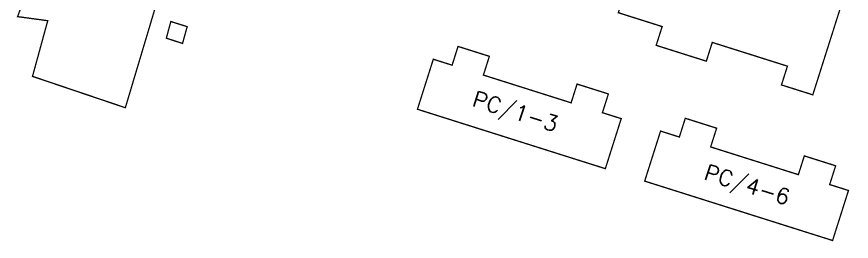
# Model space of a CAD drawing. Header units: inches. Extents: x 350994 to 353538, y 1581369 to 1583842.
# Drawn here: x 351823.3 to 351886.8, y 1583009.6 to 1583026.8 of the extents above; entities that cross this region are included whole.
import ezdxf
from ezdxf.enums import TextEntityAlignment as Align

# ---------------------------------------------------------------- set-up
doc = ezdxf.new("R2010")
doc.units = ezdxf.units.IN
doc.header["$MEASUREMENT"] = 0
doc.linetypes.add('1', pattern=[0])
doc.layers.add('BOUNDARY', color=5, linetype='Continuous')
doc.layers.add('BULDING', color=5, linetype='1')
doc.styles.add('ROMANS', font='ROMANS.shx')

msp = doc.modelspace()

# ---------------------------------------------------------------- linework, layer by layer
at = {"layer": 'BOUNDARY', "lineweight": 5, "const_width": 0.1}
for points, elevation in [([(351827.25, 1583036.658), (351838.967, 1583032.764), (351837.588, 1583028.249), (351834.35, 1583029.043), (351831.596, 1583019.813), (351824.531, 1583022.203), (351825.69, 1583026.447), (351823.396, 1583026.758), (351827.058, 1583036.716)], 99.413), ([(351835.058, 1583026.384), (351836.302, 1583025.994), (351835.948, 1583024.714), (351834.717, 1583025.115), (351835.058, 1583026.384), (351836.302, 1583025.994)], 99.686)]:
    msp.add_lwpolyline(points, dxfattribs=dict(at, elevation=elevation))
for points in [[(351869.112, 1583027.057), (351872.448, 1583026), (351871.995, 1583024.57), (351875.809, 1583023.362), (351876.262, 1583024.792), (351881.982, 1583022.981), (351881.529, 1583021.551), (351883.912, 1583020.796), (351886.781, 1583029.852), (351875.341, 1583033.476), (351871.527, 1583034.684), (351869.112, 1583027.057)], [(351855.033, 1583023.51), (351856.463, 1583023.057), (351856.916, 1583024.487), (351859.299, 1583023.732), (351858.846, 1583022.302), (351865.52, 1583020.188), (351865.973, 1583021.618), (351868.356, 1583020.864), (351867.903, 1583019.434), (351869.333, 1583018.981), (351868.125, 1583015.167), (351853.825, 1583019.697), (351855.033, 1583023.51)], [(351872.327, 1583018.032), (351873.757, 1583017.579), (351874.21, 1583019.009), (351876.593, 1583018.254), (351876.14, 1583016.824), (351882.814, 1583014.711), (351883.267, 1583016.141), (351885.65, 1583015.386), (351885.197, 1583013.956), (351886.627, 1583013.503), (351885.419, 1583009.69), (351871.119, 1583014.219), (351872.327, 1583018.032)]]:
    msp.add_lwpolyline(points, dxfattribs=at)

# ---------------------------------------------------------------- texts
at = {"layer": 'BULDING', "color": 0, "linetype": 'Continuous', "lineweight": 9, "style": 'ROMANS'}
for s, p in [('PC/1-3', (351861.294, 1583019.534)), ('PC/4-6', (351878.93, 1583013.948))]:
    msp.add_text(s, height=1.2, rotation=342.42499, dxfattribs=at).set_placement(p, align=Align.MIDDLE_CENTER)

doc.saveas('drawing.dxf')
